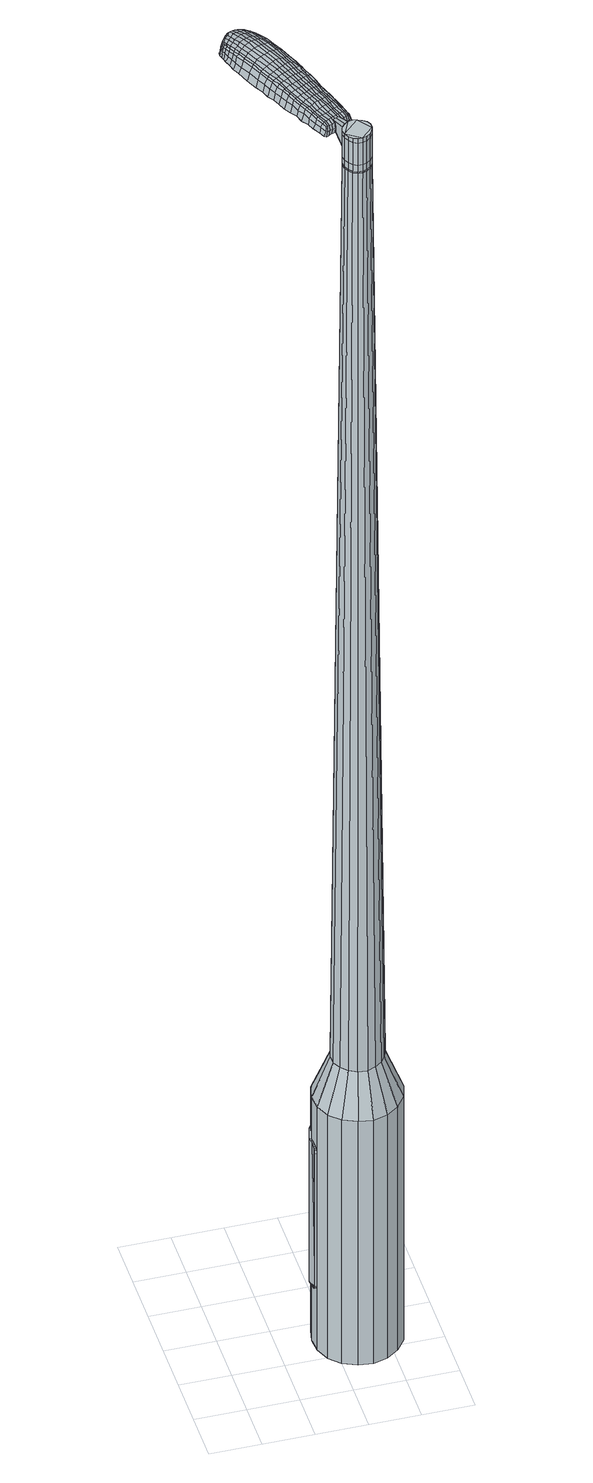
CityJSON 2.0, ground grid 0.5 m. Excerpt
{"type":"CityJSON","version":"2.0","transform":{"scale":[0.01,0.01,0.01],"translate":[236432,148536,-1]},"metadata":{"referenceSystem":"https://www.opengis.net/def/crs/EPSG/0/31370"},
"CityObjects":{
"object1":{"type":"GenericCityObject","attributes":{"cluster":217,"mean_distance_to_centroid":0.226,"new_centroid_x":236433.27,"new_centroid_y":148536.73,"mean_distance_to_camera":8.46,"H1":12.66,"H2":12.35,"Z_final":110.39,"cluster2":-1,"proj_x":236437.63,"proj_y":148534.72,"id_line":52900,"bearing_l":24.74,"distance":4.8,"orientation":"left","G_obj":114.74},"geometry":[{"type":"MultiSurface","lod":"2","boundaries":[[[0,1,2,3]],[[1,4,5,2]],[[4,6,7,5]],[[6,8,9,7]],[[8,10,11,9]],[[10,12,13,11]],[[12,14,15,13]],[[14,16,17,15]],[[16,18,19,17]],[[18,20,21,19]],[[20,22,23,21]],[[22,24,25,23]],[[24,26,27,25]],[[26,28,29,27]],[[28,30,31,29]],[[30,32,33,31]],[[32,34,35,33]],[[34,0,3,35]],[[36,37,38,39]],[[38,40,41,42]],[[41,43,42]],[[42,44,45,46]],[[45,47,46]],[[46,48,49,50]],[[49,51,50]],[[42,46,50,38]],[[50,52,39,38]],[[53,36,39]],[[2,5,7,35]],[[7,9,11,15]],[[11,13,15]],[[15,17,19,23]],[[19,21,23]],[[23,25,27,31]],[[27,29,31]],[[15,23,31,7]],[[31,33,35,7]],[[3,2,35]],[[1,0,54,55]],[[0,34,56,54]],[[34,32,57,56]],[[32,30,58,57]],[[30,28,59,58]],[[28,26,60,59]],[[26,24,61,60]],[[24,22,62,61]],[[22,20,63,62]],[[20,18,64,63]],[[18,16,65,64]],[[16,14,66,65]],[[14,12,67,66]],[[12,10,68,67]],[[10,8,69,68]],[[8,6,70,69]],[[6,4,71,70]],[[4,1,55,71]],[[55,54,72,73]],[[54,56,74,72]],[[56,57,75,74]],[[57,58,76,75]],[[58,59,77,76]],[[59,60,78,77]],[[60,61,79,78]],[[61,62,80,79]],[[62,63,81,80]],[[63,64,82,81]],[[64,65,83,82]],[[65,66,84,83]],[[66,67,85,84]],[[67,68,86,85]],[[68,69,87,86]],[[69,70,88,87]],[[70,71,89,88]],[[71,55,73,89]],[[90,91,92,93]],[[94,95,91,90]],[[96,97,95,94]],[[98,99,97,96]],[[77,100,99,98]],[[78,101,100,77]],[[102,103,101,78]],[[104,105,103,102]],[[106,107,105,104]],[[108,109,107,106]],[[83,110,109,108]],[[111,112,110,83]],[[113,114,112,111]],[[115,116,114,113]],[[117,118,116,115]],[[88,119,118,117]],[[89,120,119,88]],[[93,92,120,89]],[[121,122,123,124]],[[125,121,124,126]],[[127,125,126,128]],[[129,127,128,130]],[[131,129,130,132]],[[133,131,132,134]],[[135,133,134,136]],[[137,135,136,138]],[[139,137,138,140]],[[141,139,140,142]],[[143,141,142,144]],[[145,143,144,146]],[[147,145,146,148]],[[149,147,148,150]],[[151,149,150,152]],[[153,151,152,154]],[[73,72,90,93]],[[72,74,94,90]],[[74,75,96,94]],[[75,76,98,96]],[[76,77,98]],[[79,102,78]],[[79,80,104,102]],[[80,81,106,104]],[[81,82,108,106]],[[82,83,108]],[[84,111,83]],[[84,85,113,111]],[[85,86,115,113]],[[86,87,117,115]],[[87,88,117]],[[73,93,89]],[[155,156,92,91]],[[156,120,92]],[[157,118,119]],[[157,158,116,118]],[[158,159,114,116]],[[159,160,112,114]],[[160,110,112]],[[161,109,110]],[[161,162,107,109]],[[162,163,105,107]],[[163,164,103,105]],[[164,101,103]],[[165,99,100]],[[165,166,97,99]],[[166,167,95,97]],[[167,155,91,95]],[[39,52,153,168]],[[156,155,169,154]],[[53,39,168,122]],[[155,167,123,169]],[[36,53,122,121]],[[167,166,124,123]],[[37,36,121,125]],[[166,165,126,124]],[[38,37,125,127]],[[165,100,128,126]],[[40,38,127,129]],[[100,101,130,128]],[[41,40,129,131]],[[101,164,132,130]],[[43,41,131,133]],[[164,163,134,132]],[[42,43,133,135]],[[163,162,136,134]],[[44,42,135,137]],[[162,161,138,136]],[[45,44,137,139]],[[161,110,140,138]],[[47,45,139,141]],[[110,160,142,140]],[[46,47,141,143]],[[160,159,144,142]],[[48,46,143,145]],[[159,158,146,144]],[[49,48,145,147]],[[158,157,148,146]],[[51,49,147,149]],[[157,119,150,148]],[[50,51,149,151]],[[119,120,152,150]],[[52,50,151,153]],[[120,156,154,152]],[[153,154,170,171]],[[154,169,172,170]],[[169,123,173,172]],[[123,122,174,173]],[[122,168,175,174]],[[168,153,171,175]],[[176,177,178,179]],[[180,176,179,181]],[[176,180,182,183]],[[177,176,183,184]],[[185,186,187,188]],[[189,185,188,190]],[[185,189,191,192]],[[186,185,192,193]],[[194,195,196,197]],[[198,194,197,199]],[[194,198,200,201]],[[195,194,201,202]],[[203,204,205,206]],[[207,203,206,208]],[[203,207,209,210]],[[204,203,210,211]],[[212,213,214,215]],[[216,212,215,217]],[[212,216,218,219]],[[213,212,219,220]],[[221,222,223,224]],[[225,221,224,226]],[[221,225,227,228]],[[222,221,228,229]],[[230,231,232,233]],[[222,230,233,223]],[[230,222,229,234]],[[231,230,234,235]],[[236,237,238,239]],[[231,236,239,232]],[[236,231,235,240]],[[237,236,240,241]],[[242,180,181,243]],[[237,242,243,238]],[[242,237,241,244]],[[180,242,244,182]],[[245,246,247,248]],[[249,245,248,250]],[[245,249,251,252]],[[246,245,252,253]],[[254,255,256,257]],[[246,254,257,247]],[[254,246,253,258]],[[255,254,258,259]],[[260,261,262,263]],[[255,260,263,256]],[[260,255,259,264]],[[261,260,264,265]],[[266,267,268,269]],[[261,266,269,262]],[[266,261,265,270]],[[267,266,270,271]],[[272,177,184,273]],[[267,272,273,268]],[[272,267,271,274]],[[177,272,274,178]],[[275,276,277,278]],[[279,275,278,280]],[[275,279,281,282]],[[276,275,282,283]],[[284,285,286,287]],[[276,284,287,277]],[[284,276,283,288]],[[285,284,288,289]],[[290,291,292,293]],[[285,290,293,286]],[[290,285,289,294]],[[291,290,294,295]],[[296,189,190,297]],[[291,296,297,292]],[[296,291,295,298]],[[189,296,298,191]],[[299,300,301,302]],[[303,299,302,304]],[[299,303,305,306]],[[300,299,306,307]],[[308,309,310,311]],[[300,308,311,301]],[[308,300,307,312]],[[309,308,312,313]],[[314,315,316,317]],[[309,314,317,310]],[[314,309,313,318]],[[315,314,318,319]],[[320,321,322,323]],[[315,320,323,316]],[[320,315,319,324]],[[321,320,324,325]],[[326,186,193,327]],[[321,326,327,322]],[[326,321,325,328]],[[186,326,328,187]],[[329,215,214,330]],[[331,329,330,332]],[[329,331,333,334]],[[215,329,334,217]],[[335,331,332,336]],[[337,335,336,338]],[[335,337,339,340]],[[331,335,340,333]],[[341,337,338,342]],[[343,341,342,344]],[[341,343,345,346]],[[337,341,346,339]],[[347,343,344,348]],[[349,347,348,350]],[[347,349,351,352]],[[343,347,352,345]],[[353,349,350,354]],[[204,353,354,205]],[[353,204,211,355]],[[349,353,355,351]],[[356,357,202,201]],[[358,356,201,200]],[[356,358,359,360]],[[357,356,360,361]],[[362,363,361,360]],[[364,362,360,359]],[[362,364,365,366]],[[363,362,366,367]],[[368,369,367,366]],[[370,368,366,365]],[[368,370,371,372]],[[369,368,372,373]],[[374,375,373,372]],[[376,374,372,371]],[[374,376,209,207]],[[375,374,207,208]],[[377,378,379,380]],[[279,377,380,281]],[[377,279,280,381]],[[378,377,381,382]],[[383,198,199,384]],[[378,383,384,379]],[[383,378,382,385]],[[198,383,385,200]],[[386,387,388,389]],[[225,386,389,227]],[[386,225,226,390]],[[387,386,390,391]],[[392,393,394,395]],[[387,392,395,388]],[[392,387,391,396]],[[393,392,396,397]],[[398,195,202,399]],[[393,398,399,394]],[[398,393,397,400]],[[195,398,400,196]],[[401,402,403,404]],[[183,401,404,184]],[[401,183,182,405]],[[402,401,405,406]],[[407,408,409,410]],[[402,407,410,403]],[[407,402,406,411]],[[408,407,411,412]],[[413,206,205,414]],[[408,413,414,409]],[[413,408,412,415]],[[206,413,415,208]],[[416,417,418,419]],[[188,416,419,190]],[[416,188,187,420]],[[417,416,420,421]],[[422,210,209,423]],[[417,422,423,418]],[[422,417,421,424]],[[210,422,424,211]],[[425,426,427,428]],[[303,425,428,305]],[[425,303,304,429]],[[426,425,429,430]],[[431,216,217,432]],[[426,431,432,427]],[[431,426,430,433]],[[216,431,433,218]],[[434,435,436,437]],[[249,434,437,251]],[[434,249,250,438]],[[435,434,438,439]],[[440,441,442,443]],[[435,440,443,436]],[[440,435,439,444]],[[441,440,444,445]],[[446,213,220,447]],[[441,446,447,442]],[[446,441,445,448]],[[213,446,448,214]],[[449,450,439,438]],[[248,449,438,250]],[[449,248,247,451]],[[450,449,451,452]],[[453,454,445,444]],[[450,453,444,439]],[[453,450,452,455]],[[454,453,455,456]],[[457,330,214,448]],[[454,457,448,445]],[[457,454,456,458]],[[330,457,458,332]],[[459,460,461,462]],[[306,459,462,307]],[[459,306,305,428]],[[460,459,428,427]],[[463,334,333,464]],[[460,463,464,461]],[[463,460,427,432]],[[334,463,432,217]],[[465,466,452,451]],[[257,465,451,247]],[[465,257,256,467]],[[466,465,467,468]],[[469,470,456,455]],[[466,469,455,452]],[[469,466,468,471]],[[470,469,471,472]],[[473,336,332,458]],[[470,473,458,456]],[[473,470,472,474]],[[336,473,474,338]],[[475,476,477,478]],[[312,475,478,313]],[[475,312,307,462]],[[476,475,462,461]],[[479,340,339,480]],[[476,479,480,477]],[[479,476,461,464]],[[340,479,464,333]],[[481,482,468,467]],[[263,481,467,256]],[[481,263,262,483]],[[482,481,483,484]],[[485,486,472,471]],[[482,485,471,468]],[[485,482,484,487]],[[486,485,487,488]],[[489,342,338,474]],[[486,489,474,472]],[[489,486,488,490]],[[342,489,490,344]],[[491,492,493,494]],[[318,491,494,319]],[[491,318,313,478]],[[492,491,478,477]],[[495,346,345,496]],[[492,495,496,493]],[[495,492,477,480]],[[346,495,480,339]],[[497,498,484,483]],[[269,497,483,262]],[[497,269,268,499]],[[498,497,499,500]],[[501,502,488,487]],[[498,501,487,484]],[[501,498,500,503]],[[502,501,503,504]],[[505,348,344,490]],[[502,505,490,488]],[[505,502,504,506]],[[348,505,506,350]],[[507,508,509,510]],[[324,507,510,325]],[[507,324,319,494]],[[508,507,494,493]],[[511,352,351,512]],[[508,511,512,509]],[[511,508,493,496]],[[352,511,496,345]],[[513,514,500,499]],[[273,513,499,268]],[[513,273,184,404]],[[514,513,404,403]],[[515,516,504,503]],[[514,515,503,500]],[[515,514,403,410]],[[516,515,410,409]],[[517,354,350,506]],[[516,517,506,504]],[[517,516,409,414]],[[354,517,414,205]],[[518,519,421,420]],[[328,518,420,187]],[[518,328,325,510]],[[519,518,510,509]],[[520,355,211,424]],[[519,520,424,421]],[[520,519,509,512]],[[355,520,512,351]],[[521,522,382,381]],[[278,521,381,280]],[[521,278,277,523]],[[522,521,523,524]],[[525,358,200,385]],[[522,525,385,382]],[[525,522,524,526]],[[358,525,526,359]],[[527,528,529,530]],[[228,527,530,229]],[[527,228,227,389]],[[528,527,389,388]],[[531,532,533,534]],[[528,531,534,529]],[[531,528,388,395]],[[532,531,395,394]],[[535,357,361,536]],[[532,535,536,533]],[[535,532,394,399]],[[357,535,399,202]],[[537,538,524,523]],[[287,537,523,277]],[[537,287,286,539]],[[538,537,539,540]],[[541,364,359,526]],[[538,541,526,524]],[[541,538,540,542]],[[364,541,542,365]],[[543,544,545,546]],[[234,543,546,235]],[[543,234,229,530]],[[544,543,530,529]],[[547,548,549,550]],[[544,547,550,545]],[[547,544,529,534]],[[548,547,534,533]],[[551,363,367,552]],[[548,551,552,549]],[[551,548,533,536]],[[363,551,536,361]],[[553,554,540,539]],[[293,553,539,286]],[[553,293,292,555]],[[554,553,555,556]],[[557,370,365,542]],[[554,557,542,540]],[[557,554,556,558]],[[370,557,558,371]],[[559,560,561,562]],[[240,559,562,241]],[[559,240,235,546]],[[560,559,546,545]],[[563,564,565,566]],[[560,563,566,561]],[[563,560,545,550]],[[564,563,550,549]],[[567,369,373,568]],[[564,567,568,565]],[[567,564,549,552]],[[369,567,552,367]],[[569,570,556,555]],[[297,569,555,292]],[[569,297,190,419]],[[570,569,419,418]],[[571,376,371,558]],[[570,571,558,556]],[[571,570,418,423]],[[376,571,423,209]],[[572,573,406,405]],[[244,572,405,182]],[[572,244,241,562]],[[573,572,562,561]],[[574,575,412,411]],[[573,574,411,406]],[[574,573,561,566]],[[575,574,566,565]],[[576,375,208,415]],[[575,576,415,412]],[[576,575,565,568]],[[375,576,568,373]],[[577,578,579,580]],[[580,579,581,582]],[[583,581,579,584]],[[584,579,578,585]],[[586,587,588,589]],[[589,588,590,591]],[[592,590,588,593]],[[593,588,587,594]],[[595,596,597,598]],[[598,597,599,600]],[[601,599,597,602]],[[602,597,596,603]],[[604,605,606,607]],[[607,606,608,609]],[[610,608,606,611]],[[611,606,605,612]],[[613,614,615,616]],[[616,615,617,618]],[[619,617,615,620]],[[620,615,614,621]],[[622,623,624,625]],[[625,624,626,627]],[[628,626,624,629]],[[629,624,623,630]],[[631,632,633,634]],[[634,633,623,622]],[[630,623,633,635]],[[635,633,632,636]],[[637,638,639,640]],[[640,639,632,631]],[[636,632,639,641]],[[641,639,638,642]],[[582,581,643,644]],[[644,643,638,637]],[[642,638,643,645]],[[645,643,581,583]],[[646,647,648,649]],[[649,648,650,651]],[[652,650,648,653]],[[653,648,647,654]],[[655,656,657,658]],[[658,657,647,646]],[[654,647,657,659]],[[659,657,656,660]],[[661,662,663,664]],[[664,663,656,655]],[[660,656,663,665]],[[665,663,662,666]],[[667,668,669,670]],[[670,669,662,661]],[[666,662,669,671]],[[671,669,668,672]],[[585,578,673,674]],[[674,673,668,667]],[[672,668,673,675]],[[675,673,578,577]],[[676,677,678,679]],[[679,678,680,681]],[[682,680,678,683]],[[683,678,677,684]],[[685,686,687,688]],[[688,687,677,676]],[[684,677,687,689]],[[689,687,686,690]],[[691,692,693,694]],[[694,693,686,685]],[[690,686,693,695]],[[695,693,692,696]],[[591,590,697,698]],[[698,697,692,691]],[[696,692,697,699]],[[699,697,590,592]],[[700,701,702,703]],[[703,702,704,705]],[[706,704,702,707]],[[707,702,701,708]],[[709,710,711,712]],[[712,711,701,700]],[[708,701,711,713]],[[713,711,710,714]],[[715,716,717,718]],[[718,717,710,709]],[[714,710,717,719]],[[719,717,716,720]],[[721,722,723,724]],[[724,723,716,715]],[[720,716,723,725]],[[725,723,722,726]],[[594,587,727,728]],[[728,727,722,721]],[[726,722,727,729]],[[729,727,587,586]],[[613,616,730,731]],[[731,730,732,733]],[[734,732,730,735]],[[735,730,616,618]],[[733,732,736,737]],[[737,736,738,739]],[[740,738,736,741]],[[741,736,732,734]],[[739,738,742,743]],[[743,742,744,745]],[[746,744,742,747]],[[747,742,738,740]],[[745,744,748,749]],[[749,748,750,751]],[[752,750,748,753]],[[753,748,744,746]],[[751,750,754,755]],[[755,754,605,604]],[[612,605,754,756]],[[756,754,750,752]],[[603,757,758,602]],[[602,758,759,601]],[[760,759,758,761]],[[761,758,757,762]],[[762,763,764,761]],[[761,764,765,760]],[[766,765,764,767]],[[767,764,763,768]],[[768,769,770,767]],[[767,770,771,766]],[[772,771,770,773]],[[773,770,769,774]],[[774,775,776,773]],[[773,776,777,772]],[[610,777,776,608]],[[608,776,775,609]],[[778,779,780,781]],[[781,780,680,682]],[[681,680,780,782]],[[782,780,779,783]],[[600,599,784,785]],[[785,784,779,778]],[[783,779,784,786]],[[786,784,599,601]],[[787,788,789,790]],[[790,789,626,628]],[[627,626,789,791]],[[791,789,788,792]],[[793,794,795,796]],[[796,795,788,787]],[[792,788,795,797]],[[797,795,794,798]],[[603,596,799,800]],[[800,799,794,793]],[[798,794,799,801]],[[801,799,596,595]],[[802,803,804,805]],[[805,804,584,585]],[[583,584,804,806]],[[806,804,803,807]],[[808,809,810,811]],[[811,810,803,802]],[[807,803,810,812]],[[812,810,809,813]],[[604,607,814,815]],[[815,814,809,808]],[[813,809,814,816]],[[816,814,607,609]],[[817,818,819,820]],[[820,819,589,591]],[[586,589,819,821]],[[821,819,818,822]],[[610,611,823,824]],[[824,823,818,817]],[[822,818,823,825]],[[825,823,611,612]],[[826,827,828,829]],[[829,828,704,706]],[[705,704,828,830]],[[830,828,827,831]],[[618,617,832,833]],[[833,832,827,826]],[[831,827,832,834]],[[834,832,617,619]],[[835,836,837,838]],[[838,837,650,652]],[[651,650,837,839]],[[839,837,836,840]],[[841,842,843,844]],[[844,843,836,835]],[[840,836,843,845]],[[845,843,842,846]],[[621,614,847,848]],[[848,847,842,841]],[[846,842,847,849]],[[849,847,614,613]],[[840,850,851,839]],[[839,851,649,651]],[[646,649,851,852]],[[851,850,852]],[[846,853,854,845]],[[845,854,850,840]],[[852,850,854,855]],[[855,854,853,856]],[[613,731,857,849]],[[849,857,853,846]],[[856,853,857,858]],[[858,857,731,733]],[[859,860,861,862]],[[862,861,707,708]],[[706,707,861,829]],[[829,861,860,826]],[[734,735,863,864]],[[864,863,860,859]],[[826,860,863,833]],[[833,863,735,618]],[[852,865,658,646]],[[655,658,865,866]],[[866,865,867]],[[856,868,869,855]],[[855,869,865,852]],[[867,865,869,870]],[[870,869,868,871]],[[733,737,872,858]],[[858,872,868,856]],[[871,868,872,873]],[[873,872,737,739]],[[874,875,876,877]],[[877,876,713,714]],[[708,713,876,862]],[[862,876,875,859]],[[740,741,878,879]],[[879,878,875,874]],[[859,875,878,864]],[[864,878,741,734]],[[867,880,881,866]],[[866,881,664,655]],[[661,664,881,882]],[[882,881,880,883]],[[871,884,885,870]],[[870,885,880,867]],[[883,880,885,886]],[[886,885,884,887]],[[739,743,888,873]],[[873,888,884,871]],[[887,884,888,889]],[[889,888,743,745]],[[890,891,892,893]],[[893,892,719,720]],[[714,719,892,877]],[[877,892,891,874]],[[746,747,894,895]],[[895,894,891,890]],[[874,891,894,879]],[[879,894,747,740]],[[883,896,897,882]],[[882,897,670,661]],[[667,670,897,898]],[[898,897,896,899]],[[887,900,901,886]],[[886,901,896,883]],[[899,896,901,902]],[[902,901,900,903]],[[745,749,904,889]],[[889,904,900,887]],[[903,900,904,905]],[[905,904,749,751]],[[906,907,908,909]],[[909,908,725,726]],[[720,725,908,893]],[[893,908,907,890]],[[752,753,910,911]],[[911,910,907,906]],[[890,907,910,895]],[[895,910,753,746]],[[899,912,913,898]],[[898,913,674,667]],[[585,674,913,805]],[[805,913,912,802]],[[903,914,915,902]],[[902,915,912,899]],[[802,912,915,811]],[[811,915,914,808]],[[751,755,916,905]],[[905,916,914,903]],[[808,914,916,815]],[[815,916,755,604]],[[822,917,918,821]],[[821,918,729,586]],[[726,729,918,909]],[[909,918,917,906]],[[612,756,919,825]],[[825,919,917,822]],[[906,917,919,911]],[[911,919,756,752]],[[783,920,921,782]],[[782,921,679,681]],[[676,679,921,922]],[[922,921,920,923]],[[601,759,924,786]],[[786,924,920,783]],[[923,920,924,925]],[[925,924,759,760]],[[926,927,928,929]],[[929,928,629,630]],[[628,629,928,790]],[[790,928,927,787]],[[930,931,932,933]],[[933,932,927,926]],[[787,927,932,796]],[[796,932,931,793]],[[762,757,934,935]],[[935,934,931,930]],[[793,931,934,800]],[[800,934,757,603]],[[923,936,937,922]],[[922,937,688,676]],[[685,688,937,938]],[[938,937,936,939]],[[760,765,940,925]],[[925,940,936,923]],[[939,936,940,941]],[[941,940,765,766]],[[942,943,944,945]],[[945,944,635,636]],[[630,635,944,929]],[[929,944,943,926]],[[946,947,948,949]],[[949,948,943,942]],[[926,943,948,933]],[[933,948,947,930]],[[768,763,950,951]],[[951,950,947,946]],[[930,947,950,935]],[[935,950,763,762]],[[939,952,953,938]],[[938,953,694,685]],[[691,694,953,954]],[[954,953,952,955]],[[766,771,956,941]],[[941,956,952,939]],[[955,952,956,957]],[[957,956,771,772]],[[958,959,960,961]],[[961,960,641,642]],[[636,641,960,945]],[[945,960,959,942]],[[962,963,964,965]],[[965,964,959,958]],[[942,959,964,949]],[[949,964,963,946]],[[774,769,966,967]],[[967,966,963,962]],[[946,963,966,951]],[[951,966,769,768]],[[955,968,969,954]],[[954,969,698,691]],[[591,698,969,820]],[[820,969,968,817]],[[772,777,970,957]],[[957,970,968,955]],[[817,968,970,824]],[[824,970,777,610]],[[807,971,972,806]],[[806,972,645,583]],[[642,645,972,961]],[[961,972,971,958]],[[813,973,974,812]],[[812,974,971,807]],[[958,971,974,965]],[[965,974,973,962]],[[609,775,975,816]],[[816,975,973,813]],[[962,973,975,967]],[[967,975,775,774]],[[577,580,179,178]],[[580,582,181,179]],[[592,593,192,191]],[[593,594,193,192]],[[595,598,197,196]],[[598,600,199,197]],[[619,620,219,218]],[[620,621,220,219]],[[622,625,224,223]],[[625,627,226,224]],[[631,634,233,232]],[[634,622,223,233]],[[637,640,239,238]],[[640,631,232,239]],[[582,644,243,181]],[[644,637,238,243]],[[652,653,252,251]],[[653,654,253,252]],[[654,659,258,253]],[[659,660,259,258]],[[660,665,264,259]],[[665,666,265,264]],[[666,671,270,265]],[[671,672,271,270]],[[672,675,274,271]],[[675,577,178,274]],[[682,683,282,281]],[[683,684,283,282]],[[684,689,288,283]],[[689,690,289,288]],[[690,695,294,289]],[[695,696,295,294]],[[696,699,298,295]],[[699,592,191,298]],[[700,703,302,301]],[[703,705,304,302]],[[709,712,311,310]],[[712,700,301,311]],[[715,718,317,316]],[[718,709,310,317]],[[721,724,323,322]],[[724,715,316,323]],[[594,728,327,193]],[[728,721,322,327]],[[778,781,380,379]],[[781,682,281,380]],[[600,785,384,199]],[[785,778,379,384]],[[627,791,390,226]],[[791,792,391,390]],[[792,797,396,391]],[[797,798,397,396]],[[798,801,400,397]],[[801,595,196,400]],[[705,830,429,304]],[[830,831,430,429]],[[831,834,433,430]],[[834,619,218,433]],[[835,838,437,436]],[[838,652,251,437]],[[841,844,443,442]],[[844,835,436,443]],[[621,848,447,220]],[[848,841,442,447]],[[976,977,978,979]],[[980,981,979,978]],[[982,983,984,985]],[[986,987,988,989]],[[977,990,991,978]],[[992,980,978,991]],[[993,982,985,994]],[[995,996,987,986]],[[990,997,998,991]],[[998,999,992,991]],[[1000,993,994,1001]],[[1002,996,995,1003]],[[997,1004,1005,998]],[[1005,1006,999,998]],[[1007,1000,1001,1008]],[[1009,1002,1003,1010]],[[1011,1012,1013,1014]],[[1015,1016,1012,1011]],[[1015,1017,1018,1016]],[[1017,1019,1020,1018]],[[1021,1022,1023,1024]],[[1025,1026,1022,1021]],[[1027,1028,1026,1025]],[[1029,1030,1028,1027]],[[1024,1013,1012,1021]],[[1021,1012,1016,1025]],[[1016,1018,1027,1025]],[[1018,1020,1029,1027]],[[985,984,981,980]],[[994,985,980,992]],[[999,1001,994,992]],[[1006,1008,1001,999]],[[986,989,983,982]],[[995,986,982,993]],[[1003,995,993,1000]],[[1010,1003,1000,1007]],[[987,1011,1014,988]],[[996,1015,1011,987]],[[1017,1015,996,1002]],[[1019,1017,1002,1009]],[[1031,1032,1033,1034]],[[1033,1035,1036,1037]],[[1033,1037,1038,1039]],[[1033,1039,1034]],[[1040,1031,1034,1041]],[[1042,1041,1034,1043]],[[1044,1043,1034]],[[1045,1033,1032,1046]],[[1047,1045,1046,1048]],[[1049,1047,1048,1050]],[[1051,1049,1050,1052]],[[1053,1051,1052,1054]],[[1054,1055,1056,1057]],[[1054,1057,1058,1059]],[[1054,1059,1060,1061]],[[1060,1062,1063,1064]],[[1060,1064,1065,1066]],[[1060,1066,1061]],[[1054,1061,1053]],[[1067,1068,1032,1031]],[[1069,1070,1035,1033]],[[1071,1072,1044,1034]],[[1068,1073,1046,1032]],[[1074,1069,1033,1045]],[[1073,1075,1048,1046]],[[1076,1074,1045,1047]],[[1075,1077,1050,1048]],[[1078,1076,1047,1049]],[[1077,1079,1052,1050]],[[1080,1078,1049,1051]],[[1079,1081,1054,1052]],[[1082,1080,1051,1053]],[[1081,1083,1055,1054]],[[1084,1085,1062,1060]],[[1086,1082,1053,1061]],[[1056,1055,1083,1087]],[[1057,1056,1087,1088]],[[1058,1057,1088,1089]],[[1059,1058,1089,1090]],[[1060,1059,1090,1084]],[[1091,1067,1031,1040]],[[1092,1091,1040,1041]],[[1093,1092,1041,1042]],[[1094,1093,1042,1043]],[[1072,1094,1043,1044]],[[1036,1035,1070,1095]],[[1063,1062,1085,1096]],[[1037,1036,1095,1097]],[[1038,1037,1097,1098]],[[1039,1038,1098,1099]],[[1034,1039,1099,1071]],[[1064,1063,1096,1100]],[[1065,1064,1100,1101]],[[1066,1065,1101,1102]],[[1061,1066,1102,1086]]]}]}
},
"vertices":[
[107,112,384],[121,116,384],[121,116,96],[107,112,96],[136,114,384],[136,114,96],[149,108,384],[149,108,96],[159,98,384],[159,98,96],[166,84,384],[166,84,96],[167,70,384],[167,70,96],[163,55,384],[163,55,96],[154,43,384],[154,43,96],[142,35,384],[142,35,96],[128,31,384],[128,31,96],[114,33,384],[114,33,96],[100,39,384],[100,39,96],[90,49,384],[90,49,96],[84,63,384],[84,63,96],[83,77,384],[83,77,96],[86,91,384],[86,91,96],[95,104,384],[95,104,96],[112,79,1524],[111,75,1524],[112,70,1524],[119,86,1524],[114,66,1524],[117,62,1524],[126,60,1524],[121,60,1524],[130,61,1524],[134,64,1524],[138,72,1524],[137,68,1524],[138,77,1524],[136,81,1524],[128,86,1524],[132,84,1524],[124,87,1524],[115,83,1524],[114,96,429],[123,99,429],[107,91,429],[102,84,429],[100,76,429],[100,67,429],[104,59,429],[110,53,429],[118,49,429],[127,48,429],[135,51,429],[142,56,429],[147,63,429],[150,71,429],[149,80,429],[145,88,429],[139,94,429],[131,98,429],[119,86,1483],[124,87,1483],[115,83,1483],[112,79,1483],[111,75,1483],[112,70,1483],[114,66,1483],[117,62,1483],[121,60,1483],[126,60,1483],[130,61,1483],[134,64,1483],[137,68,1483],[138,72,1483],[138,77,1483],[136,81,1483],[132,84,1483],[128,86,1483],[119,85,1483],[119,85,1485],[124,86,1485],[124,86,1483],[116,83,1483],[116,83,1485],[113,79,1483],[113,79,1485],[112,75,1483],[112,75,1485],[112,70,1485],[114,66,1485],[117,63,1483],[117,63,1485],[121,61,1483],[121,61,1485],[126,61,1483],[126,61,1485],[130,62,1483],[130,62,1485],[134,64,1485],[136,68,1483],[136,68,1485],[137,72,1483],[137,72,1485],[137,77,1483],[137,77,1485],[135,81,1483],[135,81,1485],[132,84,1485],[128,86,1485],[112,79,1519],[115,83,1519],[115,83,1493],[112,79,1493],[111,75,1519],[111,75,1493],[112,70,1519],[112,70,1493],[114,66,1519],[114,66,1493],[117,62,1519],[117,62,1493],[121,60,1519],[121,60,1493],[126,60,1519],[126,60,1493],[130,61,1519],[130,61,1493],[134,64,1519],[134,64,1493],[137,68,1519],[137,68,1493],[138,72,1519],[138,72,1493],[138,77,1519],[138,77,1493],[136,81,1519],[136,81,1493],[132,84,1519],[132,84,1493],[128,86,1519],[128,86,1493],[124,87,1519],[124,87,1493],[119,86,1485],[124,87,1485],[136,81,1485],[138,77,1485],[138,72,1485],[137,68,1485],[130,61,1485],[126,60,1485],[121,60,1485],[117,62,1485],[111,75,1485],[112,79,1485],[115,83,1485],[119,86,1519],[119,86,1493],[114,104,1513],[114,104,1518],[111,103,1513],[108,101,1513],[108,101,1518],[111,103,1518],[98,178,1519],[101,171,1518],[102,173,1509],[99,180,1510],[95,186,1519],[95,188,1510],[94,184,1526],[97,177,1525],[100,170,1525],[63,162,1519],[66,156,1518],[68,156,1525],[65,162,1525],[59,170,1519],[61,170,1526],[57,170,1510],[61,163,1510],[64,156,1509],[48,236,1519],[51,238,1519],[51,238,1513],[48,237,1513],[45,233,1519],[44,234,1513],[46,232,1524],[49,235,1524],[52,236,1524],[79,169,1530],[82,162,1529],[85,164,1529],[82,170,1530],[75,177,1531],[78,179,1531],[72,176,1530],[76,167,1530],[79,161,1529],[113,96,1512],[116,97,1512],[115,98,1517],[113,97,1517],[110,94,1512],[110,96,1517],[110,95,1506],[113,96,1506],[115,98,1506],[72,231,1519],[74,228,1519],[75,230,1512],[73,233,1512],[70,233,1518],[71,235,1512],[70,232,1522],[71,231,1523],[73,228,1524],[76,224,1519],[79,219,1519],[80,221,1512],[77,226,1512],[75,223,1524],[78,218,1525],[82,214,1519],[85,207,1519],[86,209,1511],[83,216,1511],[81,213,1526],[84,206,1526],[90,197,1519],[91,199,1510],[89,195,1526],[125,109,1513],[122,116,1513],[122,115,1518],[124,108,1517],[127,104,1512],[126,105,1516],[127,105,1506],[126,111,1507],[123,118,1507],[120,123,1514],[117,130,1515],[116,129,1520],[119,122,1519],[120,125,1507],[118,132,1507],[114,137,1515],[111,144,1516],[110,143,1522],[113,136,1521],[115,139,1508],[112,146,1508],[109,151,1517],[106,158,1517],[105,157,1524],[108,150,1523],[110,153,1508],[107,160,1509],[103,165,1518],[102,163,1524],[104,167,1509],[39,217,1519],[40,214,1519],[41,214,1524],[40,217,1523],[39,220,1518],[40,219,1522],[37,220,1512],[38,217,1512],[39,214,1512],[42,209,1519],[44,204,1519],[45,204,1525],[43,209,1524],[40,210,1512],[42,204,1512],[46,198,1519],[49,191,1519],[51,191,1526],[47,198,1526],[44,199,1511],[47,192,1511],[54,181,1519],[56,180,1526],[52,181,1510],[97,97,1513],[94,103,1513],[92,104,1507],[96,97,1507],[100,92,1512],[99,92,1506],[101,93,1516],[99,97,1517],[95,103,1518],[90,110,1514],[87,117,1515],[85,117,1507],[89,111,1507],[92,110,1519],[88,117,1520],[83,123,1515],[80,130,1516],[78,130,1508],[82,124,1508],[85,123,1521],[81,130,1522],[76,136,1517],[73,143,1517],[71,143,1509],[74,137,1508],[78,136,1523],[75,143,1524],[69,149,1518],[68,150,1509],[71,149,1524],[110,102,1519],[113,103,1519],[107,108,1520],[110,110,1520],[105,107,1520],[108,101,1519],[104,115,1522],[107,116,1522],[101,122,1523],[104,123,1523],[98,121,1523],[101,114,1521],[98,129,1524],[100,130,1524],[95,135,1525],[97,137,1525],[92,134,1525],[95,127,1524],[92,142,1526],[94,143,1526],[89,149,1527],[91,150,1527],[85,147,1527],[89,141,1526],[85,156,1528],[88,157,1528],[82,154,1528],[50,232,1527],[53,233,1527],[47,229,1526],[49,225,1527],[52,228,1528],[55,229,1528],[55,222,1529],[58,224,1529],[51,220,1528],[54,213,1530],[58,215,1530],[61,217,1530],[61,209,1531],[64,210,1531],[57,207,1530],[61,198,1531],[64,200,1531],[68,202,1531],[70,189,1531],[73,190,1531],[66,187,1531],[39,222,1518],[40,225,1519],[39,225,1513],[37,222,1513],[40,221,1523],[41,224,1523],[42,229,1519],[41,230,1513],[43,228,1524],[69,235,1518],[66,236,1518],[66,235,1523],[68,233,1523],[69,236,1513],[67,237,1513],[63,237,1519],[59,238,1519],[59,237,1524],[63,236,1523],[63,238,1513],[59,239,1513],[55,238,1519],[56,237,1524],[55,239,1513],[96,176,1528],[94,175,1528],[97,168,1528],[98,169,1527],[92,184,1528],[90,183,1529],[91,174,1529],[88,173,1530],[91,166,1529],[94,167,1528],[88,182,1529],[85,181,1530],[85,172,1530],[88,165,1529],[82,180,1531],[66,162,1528],[68,163,1529],[64,171,1529],[62,170,1528],[69,156,1527],[72,157,1528],[72,165,1529],[68,173,1530],[75,159,1528],[102,91,1512],[104,92,1512],[104,93,1517],[102,92,1517],[101,91,1506],[103,92,1506],[107,93,1512],[107,94,1517],[106,94,1506],[127,102,1512],[125,101,1512],[125,102,1506],[127,103,1506],[125,103,1517],[124,102,1517],[123,100,1512],[120,99,1512],[120,100,1506],[123,101,1506],[122,101,1517],[120,100,1517],[118,98,1512],[118,99,1506],[117,99,1517],[123,108,1519],[122,107,1519],[120,115,1520],[119,114,1520],[120,106,1519],[117,105,1519],[117,113,1520],[114,112,1520],[115,104,1519],[112,111,1520],[100,97,1519],[102,98,1519],[98,104,1520],[96,104,1520],[105,99,1519],[101,106,1520],[118,121,1521],[116,121,1521],[115,128,1522],[113,128,1522],[114,120,1521],[112,119,1521],[111,127,1522],[109,125,1523],[109,117,1522],[106,124,1523],[93,110,1521],[95,111,1521],[92,118,1522],[90,117,1522],[98,112,1521],[95,119,1522],[112,135,1523],[110,134,1523],[109,142,1524],[108,141,1524],[108,133,1523],[106,132,1524],[105,140,1525],[103,139,1525],[103,131,1524],[100,138,1525],[86,123,1523],[88,124,1523],[85,131,1524],[83,130,1524],[91,126,1524],[88,132,1525],[107,149,1525],[105,148,1525],[104,156,1526],[102,155,1526],[102,147,1526],[100,146,1526],[100,154,1527],[97,153,1527],[97,145,1526],[94,151,1527],[79,137,1525],[81,138,1525],[78,144,1526],[76,143,1526],[85,139,1526],[82,146,1527],[101,162,1527],[99,162,1527],[97,161,1527],[94,159,1528],[91,158,1528],[73,150,1527],[75,151,1527],[78,152,1528],[41,219,1525],[42,222,1525],[42,215,1526],[43,218,1526],[44,226,1526],[46,222,1527],[69,231,1525],[67,232,1525],[69,229,1526],[71,228,1525],[64,234,1525],[61,234,1526],[63,231,1527],[66,230,1526],[57,234,1526],[59,230,1527],[44,211,1526],[45,213,1527],[46,205,1527],[48,207,1528],[48,216,1528],[51,210,1529],[74,224,1526],[72,224,1527],[74,219,1528],[77,218,1527],[69,225,1527],[65,225,1528],[68,219,1529],[72,219,1528],[62,225,1528],[65,218,1530],[49,199,1528],[50,201,1529],[52,192,1528],[54,193,1529],[53,204,1529],[57,196,1530],[79,213,1528],[77,213,1528],[81,205,1529],[83,205,1528],[74,213,1529],[71,212,1530],[75,204,1530],[78,205,1530],[68,212,1530],[71,203,1531],[57,181,1529],[59,182,1529],[62,185,1530],[88,195,1528],[86,194,1529],[83,194,1530],[80,193,1530],[76,192,1531],[100,173,1509],[99,171,1518],[96,177,1518],[97,179,1509],[93,185,1519],[94,187,1510],[92,184,1525],[95,176,1525],[98,169,1525],[70,157,1525],[68,157,1518],[65,163,1518],[66,163,1525],[61,171,1519],[63,171,1525],[59,171,1510],[63,164,1509],[66,157,1509],[52,236,1513],[52,236,1519],[49,234,1519],[49,235,1513],[46,232,1519],[46,233,1513],[47,231,1524],[50,233,1524],[53,234,1524],[85,164,1528],[82,163,1528],[79,169,1529],[82,171,1529],[75,177,1529],[78,179,1529],[72,176,1529],[76,168,1529],[79,161,1528],[114,100,1516],[115,99,1512],[112,98,1512],[112,99,1516],[109,97,1512],[109,97,1516],[109,97,1506],[112,99,1506],[114,100,1506],[73,229,1512],[72,227,1519],[70,230,1518],[71,231,1512],[69,232,1518],[70,233,1512],[69,231,1522],[69,229,1523],[71,227,1523],[78,220,1512],[77,218,1519],[74,223,1519],[75,225,1512],[74,222,1524],[76,217,1525],[84,208,1511],[83,206,1519],[80,213,1519],[81,215,1511],[79,212,1525],[82,205,1526],[88,196,1519],[89,198,1510],[87,195,1526],[120,115,1518],[120,116,1513],[123,109,1513],[122,108,1517],[125,104,1512],[124,104,1515],[125,105,1506],[124,110,1506],[121,117,1507],[114,129,1520],[115,130,1514],[118,123,1514],[117,122,1519],[118,124,1507],[116,131,1507],[109,142,1522],[110,144,1516],[112,137,1515],[111,136,1521],[113,138,1508],[110,145,1508],[103,156,1523],[104,157,1517],[107,151,1516],[106,149,1522],[108,152,1508],[105,159,1508],[101,164,1517],[101,163,1524],[102,166,1509],[43,215,1523],[42,214,1519],[41,217,1518],[42,218,1523],[41,219,1518],[42,219,1522],[39,220,1512],[40,218,1512],[40,215,1512],[47,205,1525],[46,205,1519],[44,210,1519],[45,210,1524],[42,210,1512],[44,205,1512],[52,192,1526],[51,192,1519],[48,199,1519],[49,199,1525],[46,200,1511],[49,192,1511],[56,181,1519],[57,181,1526],[54,182,1510],[94,105,1507],[96,104,1513],[99,98,1513],[98,98,1506],[102,94,1512],[100,94,1506],[102,95,1515],[100,98,1517],[97,104,1518],[87,118,1507],[88,118,1514],[92,111,1514],[90,112,1507],[93,111,1519],[90,118,1520],[80,131,1508],[81,131,1516],[85,124,1515],[83,125,1508],[86,124,1521],[83,131,1522],[73,144,1508],[75,144,1517],[78,137,1516],[76,138,1508],[80,137,1522],[76,144,1523],[71,150,1517],[69,151,1509],[73,150,1524],[110,103,1518],[112,104,1518],[107,109,1519],[109,110,1519],[104,108,1519],[107,101,1518],[104,116,1520],[106,117,1520],[101,123,1521],[103,124,1521],[98,121,1521],[101,115,1520],[98,129,1523],[100,130,1523],[95,136,1524],[97,137,1524],[92,135,1524],[95,128,1523],[91,143,1525],[94,144,1525],[88,149,1526],[91,151,1526],[85,148,1526],[89,141,1525],[85,156,1527],[88,157,1527],[82,155,1527],[54,232,1526],[51,231,1526],[48,229,1525],[49,225,1526],[52,227,1526],[55,229,1526],[58,223,1528],[55,222,1528],[52,219,1527],[55,213,1528],[58,215,1529],[61,216,1529],[64,210,1530],[61,209,1530],[58,207,1529],[61,199,1530],[65,200,1530],[68,202,1530],[73,190,1530],[70,189,1530],[67,187,1530],[40,224,1513],[42,224,1518],[41,221,1518],[39,222,1512],[42,220,1523],[43,223,1523],[44,228,1519],[43,228,1513],[45,227,1523],[65,233,1523],[66,234,1518],[68,233,1518],[67,232,1523],[68,234,1512],[66,235,1512],[59,235,1523],[59,236,1519],[62,235,1519],[63,234,1523],[63,236,1513],[59,237,1513],[55,236,1519],[56,235,1524],[55,237,1513],[96,169,1527],[93,175,1527],[94,175,1527],[97,169,1526],[91,183,1527],[90,183,1528],[91,166,1528],[88,173,1528],[91,174,1528],[93,168,1527],[87,182,1528],[84,181,1529],[85,172,1529],[88,165,1528],[81,180,1529],[65,172,1528],[69,164,1527],[67,163,1527],[63,171,1527],[71,157,1526],[72,158,1527],[72,166,1528],[68,174,1528],[75,159,1527],[103,95,1516],[103,94,1512],[102,93,1512],[102,94,1516],[101,93,1506],[102,94,1506],[106,95,1512],[106,96,1516],[105,96,1506],[124,104,1506],[124,103,1512],[125,103,1512],[125,104,1506],[124,104,1516],[123,104,1516],[120,102,1506],[119,101,1512],[122,102,1512],[122,103,1506],[121,103,1516],[119,102,1516],[117,100,1512],[117,101,1506],[117,101,1516],[121,108,1518],[122,108,1518],[119,114,1519],[117,106,1518],[119,107,1518],[116,113,1519],[114,112,1519],[115,105,1518],[112,111,1519],[98,105,1519],[101,99,1518],[101,98,1518],[97,105,1519],[104,100,1518],[101,106,1519],[116,121,1520],[114,128,1521],[113,128,1521],[111,119,1520],[114,120,1520],[111,127,1521],[108,126,1521],[109,118,1520],[106,125,1521],[92,118,1521],[95,112,1520],[94,111,1520],[91,118,1521],[98,113,1520],[95,120,1521],[110,135,1522],[111,135,1522],[108,142,1523],[107,142,1523],[105,133,1522],[108,134,1522],[105,141,1523],[102,139,1524],[103,132,1523],[100,138,1524],[85,132,1523],[88,125,1522],[87,124,1522],[84,131,1523],[91,126,1522],[88,133,1523],[104,148,1524],[105,149,1524],[102,156,1525],[101,155,1525],[99,146,1525],[102,147,1524],[99,154,1525],[96,153,1526],[97,145,1525],[94,152,1526],[78,145,1525],[82,138,1524],[80,138,1524],[77,144,1525],[85,140,1524],[82,146,1525],[99,162,1526],[100,162,1526],[93,160,1527],[96,161,1526],[91,159,1527],[75,151,1526],[74,150,1526],[78,153,1526],[43,221,1524],[43,219,1524],[44,216,1525],[44,218,1525],[45,225,1525],[47,221,1525],[68,228,1525],[67,231,1524],[68,230,1524],[70,227,1525],[62,230,1526],[60,233,1525],[64,232,1524],[65,229,1525],[57,233,1525],[59,229,1526],[46,213,1526],[45,211,1526],[48,205,1526],[49,207,1527],[49,216,1526],[51,210,1527],[74,218,1527],[71,223,1526],[73,223,1526],[75,217,1526],[68,218,1528],[65,224,1527],[68,224,1526],[71,218,1527],[61,224,1527],[64,217,1528],[51,201,1527],[50,200,1527],[53,192,1527],[54,193,1528],[54,204,1528],[58,196,1529],[80,205,1528],[77,212,1527],[78,212,1527],[81,205,1527],[74,204,1529],[71,212,1529],[74,212,1528],[77,205,1528],[67,211,1529],[71,203,1530],[60,183,1528],[58,182,1528],[63,185,1529],[85,194,1528],[86,194,1528],[79,193,1529],[82,193,1529],[76,192,1530],[125,105,1508],[119,102,1508],[107,132,1509],[114,135,1509],[98,152,1510],[106,155,1510],[82,188,1512],[91,192,1512],[98,176,1511],[90,172,1511],[75,204,1513],[69,216,1514],[77,220,1514],[83,208,1513],[113,99,1508],[100,129,1509],[91,148,1510],[74,184,1512],[82,168,1511],[66,201,1513],[61,213,1514],[107,96,1508],[92,125,1509],[83,145,1510],[66,180,1512],[73,164,1511],[53,209,1514],[58,197,1513],[101,93,1508],[85,122,1509],[75,141,1510],[57,176,1512],[65,160,1511],[45,205,1514],[50,193,1513],[63,228,1514],[60,232,1514],[66,235,1514],[70,232,1514],[55,225,1514],[53,229,1514],[48,221,1514],[47,226,1514],[40,218,1514],[40,223,1514],[55,235,1515],[51,237,1515],[52,237,1515],[59,237,1515],[51,234,1515],[50,236,1515],[47,232,1515],[49,236,1515],[43,230,1515],[48,235,1515],[82,74,334],[81,79,334],[81,79,165],[82,64,171],[82,74,165],[82,71,165],[82,68,166],[82,66,167],[82,65,169],[82,71,334],[82,68,333],[82,66,332],[82,65,331],[82,64,328],[85,93,165],[85,93,334],[94,105,165],[94,105,334],[107,113,165],[107,113,334],[121,117,165],[121,117,334],[136,116,165],[136,116,334],[140,114,334],[143,113,334],[146,111,333],[148,111,332],[149,110,331],[149,110,328],[140,114,165],[149,110,171],[149,110,169],[148,111,167],[146,111,166],[143,113,165],[84,75,334],[84,78,334],[84,78,165],[84,75,165],[85,64,171],[85,64,328],[88,92,334],[88,92,165],[96,103,334],[96,103,165],[108,111,334],[108,111,165],[121,114,334],[121,114,165],[135,113,334],[135,113,165],[139,112,334],[148,107,328],[148,107,171],[139,112,165],[142,110,334],[145,109,333],[146,108,332],[148,108,331],[85,71,334],[85,68,333],[85,66,332],[85,65,331],[85,71,165],[148,108,169],[85,68,166],[85,66,167],[85,65,169],[146,108,167],[145,109,166],[142,110,165]
]}
